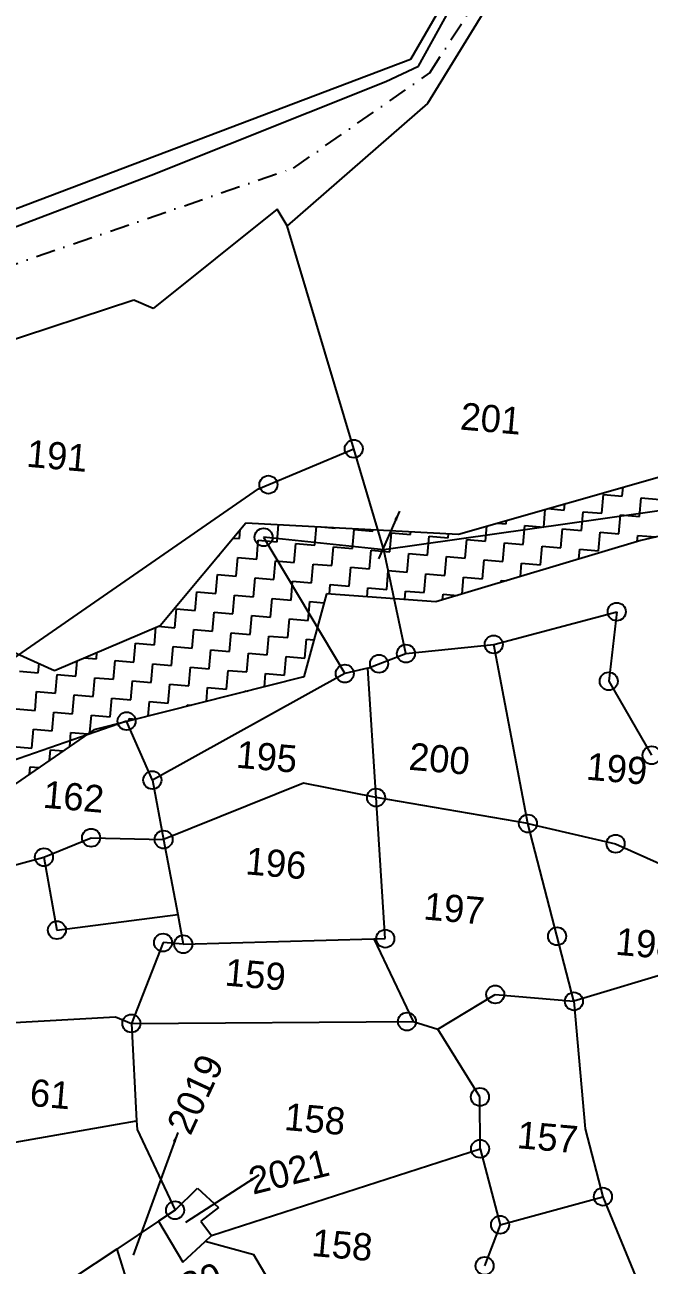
# Model space of a CAD drawing. Header units: metres. Extents: x 302356 to 305648, y 1939949 to 1943623.
# Drawn here: x 303496.1 to 303657.4, y 1942074.3 to 1942394.8 of the extents above; entities that cross this region are included whole.
import ezdxf

# ---------------------------------------------------------------- set-up
doc = ezdxf.new("R2010")
doc.units = ezdxf.units.M
doc.linetypes.add('DASHDOT', pattern=[1, 0.5, -0.25, 0, -0.25])
for name, color, linetype in [('LINE_WATER', 4, 'Continuous'), ('POLY_HATCH', 12, 'Continuous'), ('POLY_PARCEL', 6, 'Continuous'), ('POLY_WATER', 4, 'Continuous'), ('TEXT_PARCEL', 7, 'Continuous'), ('V_BOUND_STREAM_LINE', 7, 'DASHDOT')]:
    doc.layers.add(name, color=color, linetype=linetype)
doc.styles.add('TEXT_MAP', font='')
doc.styles.get('TEXT_MAP').set_extended_font_data('Kruti Dev 050')
doc.dimstyles.get("Standard").update_dxf_attribs({"dimtxt": 0.18, "dimasz": 0.18, "dimexe": 0.18, "dimexo": 0.0625, "dimgap": 0.09, "dimtad": 0, "dimtih": 1, "dimtoh": 1, "dimdec": 4, "dimzin": 0, "dimdsep": 46, "dimtxsty": 'Standard', "dimcen": 0.09, "dimadec": 0, "dimazin": 0, "dimtfac": 1, "dimtdec": 4, "dimtofl": 0, "dimtmove": 0, "dimatfit": 3, "dimfxl": 1, "dimtolj": 1, "dimtzin": 0, "dimarcsym": 0})

msp = doc.modelspace()

# ---------------------------------------------------------------- linework, layer by layer
for centre in [(303581.09, 1942285.27), (303559.04, 1942275.99), (303557.78, 1942262.4), (303649.03, 1942243.17), (303617.24, 1942234.72), (303594.57, 1942232.35), (303578.77, 1942227.2), (303587.61, 1942229.72), (303646.97, 1942225.2), (303522.38, 1942214.91), (303658.03, 1942206.09), (303529.03, 1942199.67), (303586.85, 1942195.16), (303626.09, 1942188.42), (303513.22, 1942184.78), (303531.92, 1942184.31), (303648.73, 1942183.23), (303501, 1942179.75), (303504.35, 1942160.9), (303531.81, 1942157.68), (303537.02, 1942157.27), (303589.2, 1942158.7), (303633.61, 1942159.31), (303617.62, 1942144.28), (303637.95, 1942142.51), (303594.81, 1942137.29), (303523.61, 1942136.79), (303613.69, 1942117.8), (303613.73, 1942104.43), (303645.45, 1942092.04), (303534.91, 1942088.55), (303618.88, 1942084.79), (303614.87, 1942074.17)]:
    msp.add_circle(centre, 2.33)
at = {"layer": 'LINE_WATER'}
for p, q in [((303597.83, 1942384.1), (303618.17, 1942421.16)), ((303589.34, 1942380.16), (303597.83, 1942384.1)), ((303528.71, 1942355.97), (303589.34, 1942380.16)), ((303454.03, 1942327.49), (303528.71, 1942355.97))]:
    msp.add_line(p, q, dxfattribs=at)
at = {"layer": 'POLY_HATCH'}
for p, q in [((303608.14, 1942263.18), (303666.95, 1942280.03)), ((303720.37, 1942276.46), (303655.25, 1942261.6)), ((303531.08, 1942239.63), (303553.23, 1942266.16)), ((303553.23, 1942266.16), (303608.14, 1942263.18)), ((303655.25, 1942261.6), (303602.29, 1942245.68)), ((303461.06, 1942247.17), (303503.74, 1942227.97)), ((303573.99, 1942247.78), (303568.15, 1942226.32)), ((303602.29, 1942245.68), (303573.99, 1942247.78)), ((303503.74, 1942227.97), (303531.08, 1942239.63)), ((303568.15, 1942226.32), (303513.95, 1942212.67)), ((303513.95, 1942212.67), (303474.44, 1942185.5))]:
    msp.add_line(p, q, dxfattribs=at)
at = {"layer": 'POLY_HATCH', "linetype": 'Continuous', "ltscale": 10}
for p, q in [((303650.46, 1942273.03), (303650.66, 1942275.36)), ((303635.45, 1942269.43), (303635.59, 1942271.04)), ((303645.18, 1942268.59), (303645.6, 1942273.45)), ((303645.6, 1942273.45), (303650.46, 1942273.03)), ((303654.9, 1942267.74), (303655.32, 1942272.6)), ((303655.32, 1942272.6), (303660.18, 1942272.18)), ((303630.17, 1942265), (303630.57, 1942269.6)), ((303631.25, 1942269.8), (303635.45, 1942269.43)), ((303639.89, 1942264.15), (303640.32, 1942269.01)), ((303640.32, 1942269.01), (303645.18, 1942268.59)), ((303649.61, 1942263.3), (303650.04, 1942268.16)), ((303650.04, 1942268.16), (303654.9, 1942267.74)), ((303561.27, 1942261.2), (303561.66, 1942265.7)), ((303570.99, 1942260.35), (303571.41, 1942265.17)), ((303572.73, 1942265.1), (303576.28, 1942264.79)), ((303576.28, 1942264.79), (303576.29, 1942264.91)), ((303615.16, 1942261.4), (303615.5, 1942265.29)), ((303618.14, 1942266.04), (303620.45, 1942265.84)), ((303620.45, 1942265.84), (303620.53, 1942266.73)), ((303624.89, 1942260.56), (303625.31, 1942265.42)), ((303625.31, 1942265.42), (303630.17, 1942265)), ((303634.61, 1942259.71), (303635.03, 1942264.57)), ((303635.03, 1942264.57), (303639.89, 1942264.15)), ((303549.91, 1942262.19), (303551.55, 1942262.05)), ((303551.55, 1942262.05), (303551.75, 1942264.39)), ((303555.99, 1942256.76), (303556.41, 1942261.62)), ((303556.41, 1942261.62), (303561.27, 1942261.2)), ((303580.71, 1942259.51), (303581.14, 1942264.37)), ((303581.14, 1942264.37), (303586, 1942263.94)), ((303586, 1942263.94), (303586.04, 1942264.38)), ((303590.44, 1942258.66), (303590.86, 1942263.52)), ((303590.86, 1942263.52), (303595.72, 1942263.1)), ((303595.72, 1942263.1), (303595.79, 1942263.85)), ((303600.16, 1942257.81), (303600.58, 1942262.67)), ((303600.58, 1942262.67), (303605.44, 1942262.25)), ((303605.44, 1942262.25), (303605.53, 1942263.32)), ((303609.88, 1942256.97), (303610.3, 1942261.83)), ((303610.3, 1942261.83), (303615.16, 1942261.4)), ((303644.33, 1942258.87), (303644.75, 1942263.73)), ((303644.75, 1942263.73), (303649.61, 1942263.3)), ((303654.34, 1942261.32), (303654.48, 1942262.88)), ((303654.48, 1942262.88), (303659.1, 1942262.48)), ((303565.71, 1942255.92), (303566.13, 1942260.78)), ((303566.13, 1942260.78), (303570.99, 1942260.35)), ((303575.43, 1942255.07), (303575.85, 1942259.93)), ((303575.85, 1942259.93), (303580.71, 1942259.51)), ((303585.15, 1942254.22), (303585.57, 1942259.08)), ((303585.57, 1942259.08), (303590.44, 1942258.66)), ((303594.87, 1942253.38), (303595.3, 1942258.24)), ((303595.3, 1942258.24), (303600.16, 1942257.81)), ((303619.6, 1942256.12), (303620.02, 1942260.98)), ((303620.02, 1942260.98), (303624.89, 1942260.56)), ((303629.32, 1942255.27), (303629.75, 1942260.14)), ((303629.75, 1942260.14), (303634.61, 1942259.71)), ((303639.25, 1942256.79), (303639.47, 1942259.29)), ((303639.47, 1942259.29), (303644.33, 1942258.87)), ((303546.1, 1942257.62), (303546.26, 1942257.61)), ((303546.26, 1942257.61), (303546.28, 1942257.84)), ((303550.7, 1942252.32), (303551.12, 1942257.19)), ((303551.12, 1942257.19), (303555.99, 1942256.76)), ((303560.42, 1942251.48), (303560.85, 1942256.34)), ((303560.85, 1942256.34), (303565.71, 1942255.92)), ((303570.15, 1942250.63), (303570.57, 1942255.49)), ((303570.57, 1942255.49), (303575.43, 1942255.07)), ((303604.6, 1942252.53), (303605.02, 1942257.39)), ((303605.02, 1942257.39), (303609.88, 1942256.97)), ((303614.32, 1942251.68), (303614.74, 1942256.54)), ((303614.74, 1942256.54), (303619.6, 1942256.12)), ((303624.16, 1942252.25), (303624.46, 1942255.7)), ((303624.46, 1942255.7), (303629.32, 1942255.27)), ((303545.42, 1942247.89), (303545.84, 1942252.75)), ((303545.84, 1942252.75), (303550.7, 1942252.32)), ((303555.14, 1942247.04), (303555.56, 1942251.9)), ((303555.56, 1942251.9), (303560.42, 1942251.48)), ((303579.87, 1942249.78), (303580.29, 1942254.65)), ((303580.29, 1942254.65), (303585.15, 1942254.22)), ((303589.59, 1942248.94), (303590.01, 1942253.8)), ((303590.01, 1942253.8), (303594.87, 1942253.38)), ((303599.31, 1942248.09), (303599.73, 1942252.95)), ((303599.73, 1942252.95), (303604.6, 1942252.53)), ((303609.07, 1942247.72), (303609.46, 1942252.11)), ((303609.46, 1942252.11), (303614.32, 1942251.68)), ((303564.86, 1942246.19), (303565.28, 1942251.05)), ((303565.28, 1942251.05), (303570.15, 1942250.63)), ((303574.79, 1942247.72), (303575.01, 1942250.21)), ((303575.01, 1942250.21), (303579.87, 1942249.78)), ((303584.52, 1942247), (303584.73, 1942249.36)), ((303584.73, 1942249.36), (303589.59, 1942248.94)), ((303594.26, 1942246.28), (303594.45, 1942248.51)), ((303594.45, 1942248.51), (303599.31, 1942248.09)), ((303619.13, 1942250.74), (303619.18, 1942251.26)), ((303619.18, 1942251.26), (303620.48, 1942251.15)), ((303540.13, 1942243.45), (303540.56, 1942248.31)), ((303540.56, 1942248.31), (303545.42, 1942247.89)), ((303549.85, 1942242.6), (303550.28, 1942247.46)), ((303550.28, 1942247.46), (303555.14, 1942247.04)), ((303559.58, 1942241.76), (303560, 1942246.62)), ((303560, 1942246.62), (303564.86, 1942246.19)), ((303569.3, 1942240.91), (303569.72, 1942245.77)), ((303569.72, 1942245.77), (303573.35, 1942245.45)), ((303604.04, 1942246.21), (303604.17, 1942247.67)), ((303604.17, 1942247.67), (303607.85, 1942247.35)), ((303534.85, 1942239.01), (303535.27, 1942243.87)), ((303535.27, 1942243.87), (303540.13, 1942243.45)), ((303544.57, 1942238.16), (303544.99, 1942243.03)), ((303544.99, 1942243.03), (303549.85, 1942242.6)), ((303554.29, 1942237.32), (303554.72, 1942242.18)), ((303554.72, 1942242.18), (303559.58, 1942241.76)), ((303529.56, 1942234.57), (303529.96, 1942239.16)), ((303530.51, 1942239.39), (303534.85, 1942239.01)), ((303564.01, 1942236.47), (303564.44, 1942241.33)), ((303564.44, 1942241.33), (303569.3, 1942240.91)), ((303539.29, 1942233.73), (303539.71, 1942238.59)), ((303539.71, 1942238.59), (303544.57, 1942238.16)), ((303549.01, 1942232.88), (303549.43, 1942237.74)), ((303549.43, 1942237.74), (303554.29, 1942237.32)), ((303558.73, 1942232.03), (303559.15, 1942236.89)), ((303559.15, 1942236.89), (303564.01, 1942236.47)), ((303568.45, 1942231.19), (303568.88, 1942236.05)), ((303568.88, 1942236.05), (303570.75, 1942235.88)), ((303514.56, 1942230.98), (303514.7, 1942232.64)), ((303524.28, 1942230.14), (303524.7, 1942235)), ((303524.7, 1942235), (303529.56, 1942234.57)), ((303534, 1942229.29), (303534.43, 1942234.15)), ((303534.43, 1942234.15), (303539.29, 1942233.73)), ((303543.72, 1942228.44), (303544.15, 1942233.3)), ((303544.15, 1942233.3), (303549.01, 1942232.88)), ((303553.45, 1942227.6), (303553.87, 1942232.46)), ((303553.87, 1942232.46), (303558.73, 1942232.03)), ((303499.55, 1942227.39), (303499.76, 1942229.76)), ((303509.27, 1942226.54), (303509.62, 1942230.47)), ((303511.44, 1942231.25), (303514.56, 1942230.98)), ((303519, 1942225.7), (303519.42, 1942230.56)), ((303519.42, 1942230.56), (303524.28, 1942230.14)), ((303528.72, 1942224.85), (303529.14, 1942229.71)), ((303529.14, 1942229.71), (303534, 1942229.29)), ((303563.17, 1942226.75), (303563.59, 1942231.61)), ((303563.59, 1942231.61), (303568.45, 1942231.19)), ((303494.69, 1942227.81), (303499.55, 1942227.39)), ((303503.99, 1942222.11), (303504.41, 1942226.97)), ((303504.41, 1942226.97), (303509.27, 1942226.54)), ((303513.71, 1942221.26), (303514.13, 1942226.12)), ((303514.13, 1942226.12), (303519, 1942225.7)), ((303538.44, 1942224), (303538.86, 1942228.87)), ((303538.86, 1942228.87), (303543.72, 1942228.44)), ((303548.16, 1942223.16), (303548.59, 1942228.02)), ((303548.59, 1942228.02), (303553.45, 1942227.6)), ((303558.01, 1942223.77), (303558.31, 1942227.17)), ((303558.31, 1942227.17), (303563.17, 1942226.75)), ((303568.03, 1942226.33), (303568.13, 1942226.32)), ((303568.03, 1942226.29), (303568.03, 1942226.33)), ((303523.43, 1942220.41), (303523.86, 1942225.27)), ((303523.86, 1942225.27), (303528.72, 1942224.85)), ((303533.16, 1942219.57), (303533.58, 1942224.43)), ((303533.58, 1942224.43), (303538.44, 1942224)), ((303542.99, 1942219.98), (303543.3, 1942223.58)), ((303543.3, 1942223.58), (303548.16, 1942223.16)), ((303498.71, 1942217.67), (303499.13, 1942222.53)), ((303499.13, 1942222.53), (303503.99, 1942222.11)), ((303508.43, 1942216.82), (303508.85, 1942221.68)), ((303508.85, 1942221.68), (303513.71, 1942221.26)), ((303518.15, 1942215.98), (303518.57, 1942220.84)), ((303518.57, 1942220.84), (303523.43, 1942220.41)), ((303527.96, 1942216.2), (303528.29, 1942219.99)), ((303528.29, 1942219.99), (303533.16, 1942219.57)), ((303553, 1942222.51), (303553.02, 1942222.73)), ((303553.02, 1942222.73), (303553.68, 1942222.68)), ((303493.84, 1942218.09), (303498.71, 1942217.67)), ((303503.14, 1942212.38), (303503.57, 1942217.25)), ((303503.57, 1942217.25), (303508.43, 1942216.82)), ((303512.9, 1942211.95), (303513.29, 1942216.4)), ((303513.29, 1942216.4), (303518.15, 1942215.98)), ((303537.98, 1942218.72), (303538.02, 1942219.14)), ((303538.02, 1942219.14), (303539.23, 1942219.04)), ((303522.96, 1942214.94), (303523.01, 1942215.55)), ((303523.01, 1942215.55), (303524.78, 1942215.4)), ((303497.86, 1942207.95), (303498.28, 1942212.81)), ((303498.28, 1942212.81), (303503.14, 1942212.38)), ((303507.69, 1942208.37), (303508, 1942211.96)), ((303508, 1942211.96), (303512.36, 1942211.58)), ((303493, 1942208.37), (303497.86, 1942207.95)), ((303502.48, 1942204.78), (303502.72, 1942207.52)), ((303502.72, 1942207.52), (303506.04, 1942207.23)), ((303497.27, 1942201.2), (303497.44, 1942203.09)), ((303497.44, 1942203.09), (303499.72, 1942202.89))]:
    msp.add_line(p, q, dxfattribs=at)
at = {"layer": 'POLY_PARCEL'}
for p, q in [((303581.09, 1942285.27), (303563.91, 1942342.85)), ((303556.47, 1942274.9), (303581.09, 1942285.27)), ((303588.87, 1942259.18), (303581.09, 1942285.27)), ((303490.87, 1942229.54), (303556.47, 1942274.9)), ((303675.19, 1942271.42), (303588.87, 1942259.18)), ((303588.87, 1942259.18), (303557.78, 1942262.4)), ((303557.78, 1942262.4), (303578.77, 1942227.2)), ((303594.57, 1942232.35), (303588.87, 1942259.18)), ((303617.24, 1942234.72), (303649.03, 1942243.17)), ((303649.03, 1942243.17), (303646.97, 1942225.2)), ((303594.57, 1942232.35), (303617.24, 1942234.72)), ((303626.09, 1942188.42), (303617.24, 1942234.72)), ((303584.71, 1942228.62), (303594.57, 1942232.35)), ((303578.77, 1942227.2), (303529.03, 1942199.67)), ((303584.71, 1942228.62), (303578.77, 1942227.2)), ((303586.85, 1942195.16), (303584.71, 1942228.62)), ((303646.97, 1942225.2), (303658.03, 1942206.09)), ((303522.38, 1942214.91), (303485.35, 1942202.07)), ((303529.03, 1942199.67), (303522.38, 1942214.91)), ((303529.03, 1942199.67), (303531.92, 1942184.31)), ((303568.12, 1942198.83), (303531.92, 1942184.31)), ((303586.85, 1942195.16), (303568.12, 1942198.83)), ((303626.09, 1942188.42), (303586.85, 1942195.16)), ((303589.2, 1942158.7), (303586.85, 1942195.16)), ((303626.09, 1942188.42), (303648.73, 1942183.23)), ((303637.95, 1942142.51), (303626.09, 1942188.42)), ((303501, 1942179.75), (303513.22, 1942184.78)), ((303513.22, 1942184.78), (303531.92, 1942184.31)), ((303531.92, 1942184.31), (303535.58, 1942164.94)), ((303648.73, 1942183.23), (303681.13, 1942168.71)), ((303488.88, 1942176.46), (303501, 1942179.75)), ((303501, 1942179.75), (303504.35, 1942160.9)), ((303504.35, 1942160.9), (303535.58, 1942164.94)), ((303535.58, 1942164.94), (303537.02, 1942157.27)), ((303531.81, 1942157.68), (303523.61, 1942136.79)), ((303537.02, 1942157.27), (303531.81, 1942157.68)), ((303537.02, 1942157.27), (303586.25, 1942158.62)), ((303586.25, 1942158.62), (303589.2, 1942158.7)), ((303586.25, 1942158.62), (303596.39, 1942137.3)), ((303684.61, 1942156.6), (303637.95, 1942142.51)), ((303602.8, 1942135.35), (303617.62, 1942144.28)), ((303617.62, 1942144.28), (303637.95, 1942142.51)), ((303637.95, 1942142.51), (303640.87, 1942109.6)), ((303490.28, 1942136.88), (303519.5, 1942138.46)), ((303519.5, 1942138.46), (303523.61, 1942136.79)), ((303523.61, 1942136.79), (303596.39, 1942137.3)), ((303523.61, 1942136.79), (303524.95, 1942111.64)), ((303596.39, 1942137.3), (303602.8, 1942135.35)), ((303613.69, 1942117.8), (303602.8, 1942135.35)), ((303613.73, 1942104.43), (303613.69, 1942117.8)), ((303483.83, 1942104.43), (303524.95, 1942111.64)), ((303524.95, 1942111.64), (303525.07, 1942109.39)), ((303525.07, 1942109.39), (303534.91, 1942088.55)), ((303640.87, 1942109.6), (303645.45, 1942092.04)), ((303544.34, 1942082.03), (303613.73, 1942104.43)), ((303613.73, 1942104.43), (303618.88, 1942084.79)), ((303534.91, 1942088.55), (303540.7, 1942094.24)), ((303540.7, 1942094.24), (303546.15, 1942089.27)), ((303618.88, 1942084.79), (303645.45, 1942092.04)), ((303645.45, 1942092.04), (303653.91, 1942071.51)), ((303534.91, 1942088.55), (303530.66, 1942085.71)), ((303546.15, 1942089.27), (303541.52, 1942085.7)), ((303530.66, 1942085.71), (303519.84, 1942078.49)), ((303530.66, 1942085.71), (303536.88, 1942075.14)), ((303541.52, 1942085.7), (303544.34, 1942082.03)), ((303542.65, 1942080.46), (303544.34, 1942082.03)), ((303618.88, 1942084.79), (303614.87, 1942074.17)), ((303536.88, 1942075.14), (303542.65, 1942080.46)), ((303555.23, 1942077.01), (303542.65, 1942080.46)), ((303519.84, 1942078.49), (303508.43, 1942070.87)), ((303519.84, 1942078.49), (303526.44, 1942057.53)), ((303558.95, 1942070.77), (303555.23, 1942077.01))]:
    msp.add_line(p, q, dxfattribs=at)
at = {"layer": 'POLY_WATER'}
for p, q in [((303629.9, 1942445.03), (303595.77, 1942385.79)), ((303635.4, 1942431.95), (303600.15, 1942374.45)), ((303595.77, 1942385.79), (303432.53, 1942324.08)), ((303600.15, 1942374.45), (303563.91, 1942342.85)), ((303561.25, 1942347.19), (303529.27, 1942321.5)), ((303563.91, 1942342.85), (303561.25, 1942347.19)), ((303524.25, 1942323.63), (303434.23, 1942294.06)), ((303529.27, 1942321.5), (303524.25, 1942323.63))]:
    msp.add_line(p, q, dxfattribs=at)
at = {"layer": 'V_BOUND_STREAM_LINE', "ltscale": 10}
for p, q in [((303600.7, 1942382.39), (303638, 1942440.23)), ((303565.53, 1942357.79), (303600.7, 1942382.39)), ((303470.46, 1942325.04), (303565.53, 1942357.79))]:
    msp.add_line(p, q, dxfattribs=at)

# ---------------------------------------------------------------- texts
at = {"layer": 'TEXT_PARCEL', "style": 'TEXT_MAP'}
for s, rotation, p in [('201', 355.0239, (303608.4, 1942290.25)), ('191', 355.0239, (303496.34, 1942280.64)), ('195', 355.0239, (303550.5, 1942202.89)), ('200', 355.0239, (303595.1, 1942202.36)), ('199', 355.0239, (303640.96, 1942199.8)), ('162', 355.0239, (303500.59, 1942192.56)), ('196', 355.0239, (303552.91, 1942175.35)), ('197', 355.0239, (303598.93, 1942163.68)), ('198', 355.0239, (303648.54, 1942154.57)), ('159', 355.0239, (303547.56, 1942146.61)), ('2019', 65.0218, (303538.86, 1942107.58)), ('61', 355.0239, (303497.16, 1942115.51)), ('158', 355.0239, (303562.94, 1942109.29)), ('157', 355.0239, (303623.08, 1942104.6)), ('2021', 14.1438, (303555.01, 1942092.53)), ('158', 355.0239, (303569.98, 1942076.74)), ('2020', 19.0362, (303528.06, 1942061.79))]:
    msp.add_text(s, height=7.026, rotation=rotation, dxfattribs=at).set_placement(p)

# ---------------------------------------------------------------- leaders
for points in [[(303592.91, 1942269.16), (303587.47, 1942256.83)], [(303535.58, 1942108.59), (303524.09, 1942076.9)], [(303556.56, 1942097.63), (303537.63, 1942085.41)]]:
    msp.add_leader(points, dimstyle='Standard', override={"dimtxt": 2.5, "dimasz": 2.5, "dimexe": 1.25, "dimexo": 0.625, "dimgap": 0.625, "dimtad": 1, "dimtih": 0, "dimtoh": 0, "dimzin": 8, "dimcen": 2.5, "dimtofl": 1})

doc.saveas('drawing.dxf')
